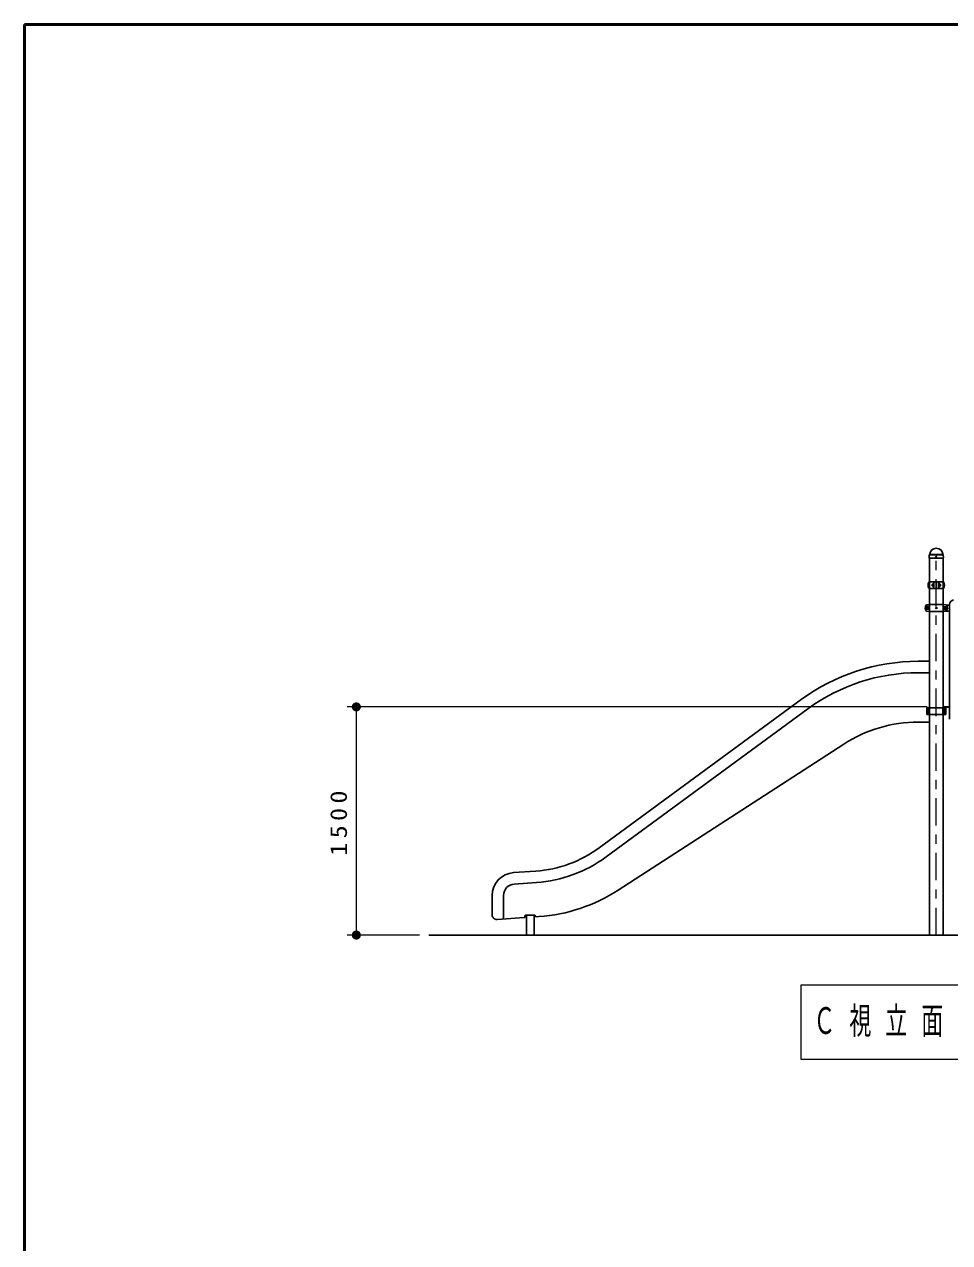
# Model space of a CAD drawing. Units: millimetres on the paper, scale 1:60. Extents: x -385 to 0, y -594 to 267.
# Drawn here: x -385 to -283.6, y -163.5 to -30 of the extents above; entities that cross this region are included whole.
import ezdxf

# ---------------------------------------------------------------- set-up
doc = ezdxf.new("R2010")
doc.units = ezdxf.units.MM
doc.linetypes.add('USER2', pattern=[6, 3, -1, 1, -1])
doc.layers.add('1_60', color=7, linetype='Continuous', lineweight=25)
doc.layers.add('NAKAMURA図枠', color=7, linetype='Continuous', lineweight=13)
doc.styles.add('ＭＳ ゴシック', font='')
doc.styles.get('ＭＳ ゴシック').set_extended_font_data('MS Gothic')

# ---------------------------------------------------------------- blocks, each defined once
blk = doc.blocks.new('filled_dot')
at = {"color": 0, "linetype": 'Continuous', "lineweight": -2, "const_width": 1.25}
blk.add_lwpolyline([(-0.625, 0, 1), (0.625, 0, 1)], format="xyb", close=True, dxfattribs=at)

msp = doc.modelspace()

# ---------------------------------------------------------------- linework, layer by layer
at = {"layer": '1_60'}
for p, q in [((-285.85, -88.09), (-285.831, -88.072)), ((-284.356, -88.09), (-284.374, -88.072)), ((-285.877, -88.469), (-285.87, -88.138)), ((-285.869, -88.477), (-285.877, -88.469)), ((-285.869, -88.477), (-284.337, -88.477)), ((-285.845, -129.794), (-285.845, -88.477)), ((-284.36, -129.794), (-284.36, -88.477)), ((-284.329, -88.469), (-284.337, -88.477)), ((-284.329, -88.469), (-284.336, -88.138)), ((-285.845, -99.794), (-287.086, -99.794)), ((-285.845, -101.044), (-287.086, -101.044)), ((-322.026, -120.233), (-299.909, -103.996)), ((-321.286, -121.241), (-299.169, -105.003)), ((-286.133, -104.894), (-286.133, -105.644)), ((-284.073, -104.894), (-286.133, -104.894)), ((-285.995, -104.894), (-285.995, -105.644)), ((-284.407, -104.894), (-284.407, -105.644)), ((-284.36, -104.794), (-283.645, -104.794)), ((-284.36, -104.832), (-283.645, -104.832)), ((-284.251, -104.894), (-284.251, -105.644)), ((-284.202, -104.894), (-284.202, -105.644)), ((-284.073, -104.894), (-284.073, -105.644)), ((-285.845, -106.461), (-287.086, -106.461)), ((-284.073, -105.644), (-286.133, -105.644)), ((-295.24, -108.87), (-319.95, -124.873)), ((-328.986, -122.786), (-331.428, -122.957)), ((-328.899, -124.033), (-331.341, -124.204)), ((-333.754, -125.451), (-333.754, -127.596)), ((-332.504, -125.451), (-332.504, -127.889)), ((-330.248, -127.887), (-333.219, -128.094)), ((-330.17, -127.711), (-330.17, -127.804)), ((-329.087, -127.628), (-330.087, -127.628)), ((-329.004, -127.711), (-329.004, -127.746)), ((-328.638, -127.774), (-328.95, -127.796)), ((-340.708, -129.794), (-225.005, -129.794))]:
    msp.add_line(p, q, dxfattribs=at)
at = {"layer": '1_60', "lineweight": 13}
for p, q in [((-285.817, -88.061), (-284.391, -88.061)), ((-285.847, -88.119), (-284.358, -88.119)), ((-286.103, -104.794), (-349.636, -104.794)), ((-348.636, -129.794), (-348.636, -104.794)), ((-341.708, -129.794), (-349.636, -129.794)), ((-299.96, -135.269), (-299.96, -143.402)), ((-249.16, -135.269), (-299.96, -135.269)), ((-299.96, -143.402), (-249.16, -143.402))]:
    msp.add_line(p, q, dxfattribs=at)
at = {"layer": '1_60', "linetype": 'USER2', "lineweight": 13}
msp.add_line((-285.103, -129.794), (-285.103, -88.057), dxfattribs=at)
at = {"layer": '1_60', "color": 2}
for p, q in [((-285.871, -91.085), (-285.161, -91.085)), ((-285.87, -91.835), (-285.161, -91.835)), ((-285.374, -91.306), (-285.407, -91.305)), ((-285.374, -91.615), (-285.407, -91.616)), ((-285.374, -91.46), (-285.374, -91.102)), ((-285.374, -91.46), (-285.374, -91.819)), ((-285.128, -91.119), (-285.128, -91.802)), ((-285.078, -91.119), (-285.078, -91.802)), ((-284.335, -91.085), (-285.045, -91.085)), ((-284.335, -91.835), (-285.045, -91.835)), ((-284.832, -91.46), (-284.832, -91.102)), ((-284.832, -91.306), (-284.799, -91.305)), ((-284.832, -91.46), (-284.832, -91.819)), ((-284.832, -91.615), (-284.799, -91.616)), ((-285.87, -93.585), (-286.133, -93.608)), ((-285.87, -94.335), (-286.133, -94.312)), ((-285.87, -93.585), (-284.336, -93.585)), ((-285.87, -94.335), (-284.336, -94.335)), ((-284.336, -93.585), (-283.811, -93.631)), ((-284.336, -94.335), (-283.811, -94.29)), ((-283.811, -93.631), (-283.645, -93.644)), ((-283.811, -94.29), (-283.645, -94.277)), ((-330.004, -127.628), (-330.004, -127.728)), ((-329.17, -127.628), (-329.17, -127.728))]:
    msp.add_line(p, q, dxfattribs=at)
at = {"layer": '1_60', "color": 2, "lineweight": 13}
for p, q in [((-285.907, -93.806), (-286.215, -93.806)), ((-286.215, -94.114), (-286.215, -93.806)), ((-285.907, -94.114), (-286.215, -94.114)), ((-284.299, -93.806), (-283.991, -93.806)), ((-284.299, -94.114), (-283.991, -94.114)), ((-283.991, -94.114), (-283.991, -93.806))]:
    msp.add_line(p, q, dxfattribs=at)
at = {"layer": '1_60', "color": 4}
msp.add_line((-283.645, -106.127), (-283.645, -93.566), dxfattribs=at)
at = {"layer": '1_60', "color": 131}
for p, q in [((-330.004, -127.628), (-330.004, -129.794)), ((-329.17, -127.628), (-329.17, -129.794))]:
    msp.add_line(p, q, dxfattribs=at)
at = {"layer": '1_60'}
msp.add_circle((-285.103, -88.344), 0.05, dxfattribs=at)
at = {"layer": '1_60', "color": 2, "lineweight": 13}
for centre, radius in [((-286.061, -93.96), 0.154), ((-286.061, -93.96), 0.0833), ((-285.103, -93.96), 0.0833), ((-284.145, -93.96), 0.154), ((-284.145, -93.96), 0.0833)]:
    msp.add_circle(centre, radius, dxfattribs=at)
at = {"layer": '1_60'}
for centre, radius, start, end in [((-285.8, -88.14), 0.07, 135, 178.99605), ((-285.864, -88.039), 0.0467, 315, 353.3676), ((-285.103, -88.127), 0.72, 90, 173.3676), ((-285.103, -88.127), 0.72, 6.6324, 90), ((-284.341, -88.039), 0.0467, 186.6324, 225), ((-284.406, -88.14), 0.07, 1.00395, 45), ((-287.086, -121.461), 21.667, 90, 126.28527), ((-287.086, -121.461), 20.417, 90, 126.28527), ((-287.086, -121.461), 15, 90, 122.92827), ((-329.916, -109.485), 13.334, 274, 306.28527), ((-329.916, -109.485), 14.584, 274, 306.28527), ((-331.254, -125.451), 2.5, 94, 180), ((-331.254, -125.451), 1.25, 94, 180), ((-329.916, -109.485), 18.334, 274, 302.92827), ((-333.254, -127.596), 0.5, 180, 274), ((-332.671, -127.889), 0.167, 274, 0), ((-330.254, -127.804), 0.0833, 274, 0), ((-330.087, -127.711), 0.0833, 90, 180), ((-329.087, -127.711), 0.0833, 0, 90), ((-328.954, -127.746), 0.05, 180, 274)]:
    msp.add_arc(centre, radius, start, end, dxfattribs=at)
at = {"layer": '1_60', "color": 2}
for centre, radius, start, end in [((-285.06, -91.46), 0.935, 159.19706, 200.80294), ((-285.871, -91.152), 0.0667, 90, 159.19706), ((-285.871, -91.769), 0.0667, 200.80294, 270), ((-285.413, -91.46), 0.156, 88, 272), ((-285.357, -91.102), 0.0167, 90, 180), ((-285.357, -91.819), 0.0167, 180, 270), ((-285.161, -91.119), 0.0333, 0, 90), ((-285.161, -91.802), 0.0333, 270, 0), ((-285.045, -91.119), 0.0333, 90, 180), ((-285.045, -91.802), 0.0333, 180, 270), ((-284.849, -91.102), 0.0167, 0, 90), ((-284.849, -91.819), 0.0167, 270, 0), ((-284.793, -91.46), 0.156, 268, 92), ((-284.335, -91.152), 0.0667, 20.80294, 90), ((-284.335, -91.769), 0.0667, 270, 339.19706), ((-285.146, -91.46), 0.935, 339.19706, 20.80294), ((-285.478, -93.96), 0.833, 163.80375, 196.19625), ((-286.118, -93.774), 0.167, 95, 163.80375), ((-286.118, -94.146), 0.167, 196.19625, 265), ((-284.088, -93.774), 0.167, 16.19625, 85), ((-284.088, -94.146), 0.167, 275, 343.80375), ((-284.728, -93.96), 0.833, 343.80375, 16.19625)]:
    msp.add_arc(centre, radius, start, end, dxfattribs=at)
at = {"layer": '1_60', "color": 4}
msp.add_arc((-283.145, -93.566), 0.5, 97.46846, 180, dxfattribs=at)
at = {"layer": '1_60', "color": 2, "lineweight": 13}
for centre, start, end in [((-288.041, -93.96), 355.87048, 4.12952), ((-282.165, -93.96), 175.87048, 184.12952)]:
    msp.add_arc(centre, 2.139, start, end, dxfattribs=at)
at = {"layer": 'NAKAMURA図枠', "lineweight": 50}
for p, q in [((0, -30), (-385, -30)), ((-385, -30), (-385, -297))]:
    msp.add_line(p, q, dxfattribs=at)

# ---------------------------------------------------------------- block references
at = {"layer": '1_60', "lineweight": 13, "xscale": 0.4, "yscale": 0.4}
for p, rotation in [((-348.636, -104.794), 270), ((-348.636, -129.794), 90)]:
    msp.add_blockref('filled_dot', p, dxfattribs=dict(at, rotation=rotation))

# ---------------------------------------------------------------- texts
at = {"layer": '1_60', "insert": (-349.636, -117.294), "char_height": 1.833, "attachment_point": 8, "rotation": 90, "style": 'ＭＳ ゴシック'}
msp.add_mtext('\\T1.33;\\W1.15;1500', dxfattribs=at)
at = {"layer": '1_60', "insert": (-298.56, -139.336), "char_height": 2.933, "attachment_point": 4, "style": 'ＭＳ ゴシック'}
msp.add_mtext('\\T1.64;\\W0.6;Ｃ視立面図\u3000Ｓ＝１／６０', dxfattribs=at)

doc.saveas('drawing.dxf')
